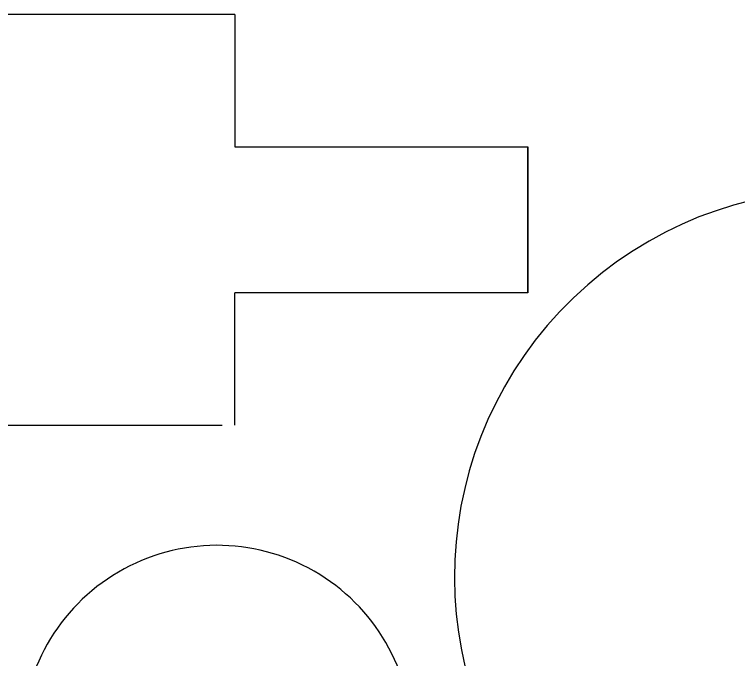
# Model space of a CAD drawing. Extents: x -0.7 to 36.3, y -28.5 to 29.4.
# Drawn here: x 20.41 to 23.378, y 18.289 to 20.936 of the extents above; entities that cross this region are included whole.
import ezdxf

# ---------------------------------------------------------------- set-up
doc = ezdxf.new("R2010")
doc.units = 0
doc.layers.add('LAYER_1', color=3, linetype='CONTINUOUS')

msp = doc.modelspace()

# ---------------------------------------------------------------- linework, layer by layer
at = {"layer": 'LAYER_1'}
for p, q in [((21.3126, 20.9361), (18.9164, 20.9361)), ((21.3126, 20.9361), (21.3126, 20.3934)), ((21.3126, 20.3934), (22.5151, 20.3934)), ((22.5151, 20.0934), (22.5151, 20.3934)), ((22.5151, 20.3934), (22.5151, 19.7934)), ((22.5151, 20.3034), (22.5151, 19.8834)), ((22.5151, 19.7934), (22.5151, 20.0934)), ((21.3126, 19.2508), (21.3126, 19.7934)), ((22.5151, 19.7934), (21.3126, 19.7934)), ((18.9164, 19.2508), (21.2617, 19.2508))]:
    msp.add_line(p, q, dxfattribs=at)
for centre, radius, start, end in [((23.8026, 18.6282), 1.5888, 319.2829, 221.1275), ((21.2401, 17.9578), 0.8002, 0.0155, 180.5138)]:
    msp.add_arc(centre, radius, start, end, dxfattribs=at)

doc.saveas('drawing.dxf')
